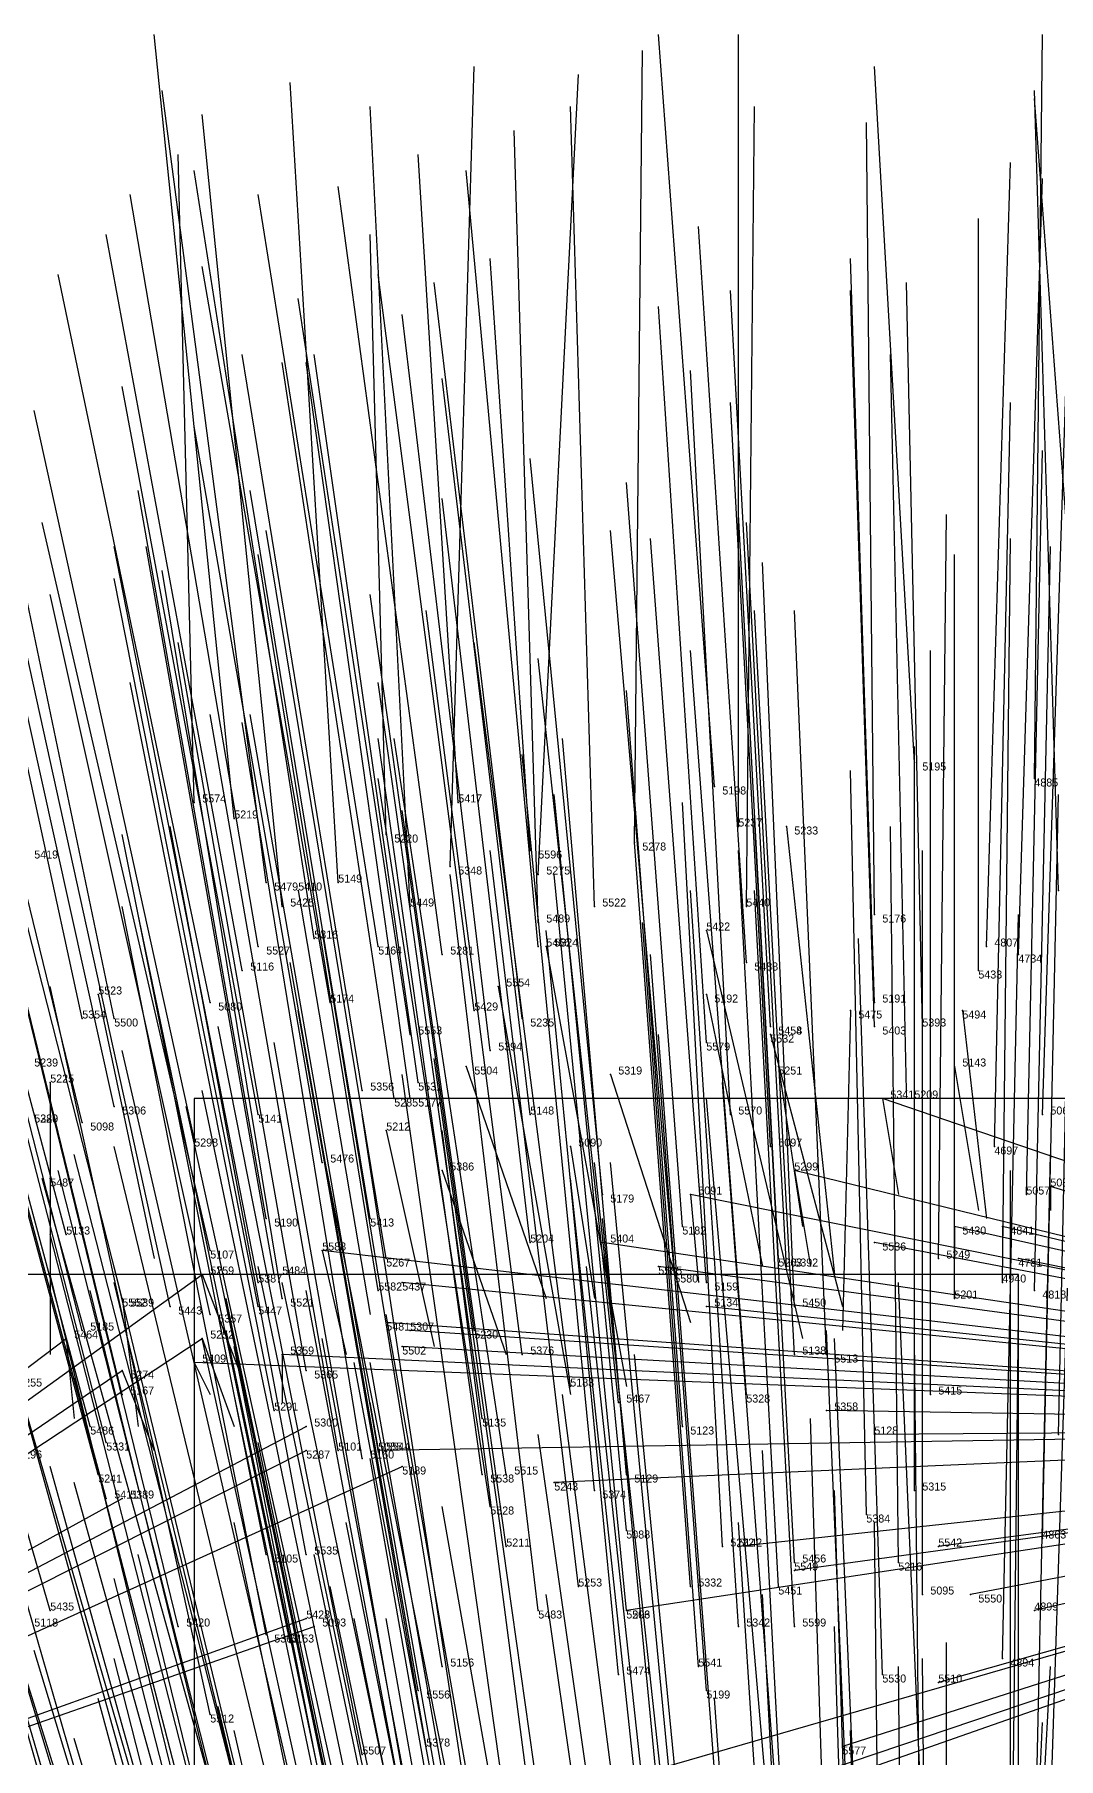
# Model space of a CAD drawing. Extents: x -0.5 to 0.59, y -0.5 to 0.59.
# Drawn here: x -0.114 to 0.014, y 0.3705 to 0.586 of the extents above; entities that cross this region are included whole.
import ezdxf

# ---------------------------------------------------------------- set-up
doc = ezdxf.new("R2010")
doc.units = 0
for name, color, linetype in [('Clients', 3, 'CONTINUOUS'), ('Facilities', 3, 'CONTINUOUS'), ('Facilities_lines', 3, 'CONTINUOUS'), ('Min_max_boxes', 1, 'CONTINUOUS'), ('Normals', 1, 'CONTINUOUS'), ('Source_points', 5, 'CONTINUOUS'), ('Text', 3, 'CONTINUOUS')]:
    doc.layers.add(name, color=color, linetype=linetype)

msp = doc.modelspace()

# ---------------------------------------------------------------- linework, layer by layer
at = {"layer": 'Clients', "color": 5}
for p in [(-0.008, 0.453, -1.25), (-0.019, 0.444, -1.25), (0.013, 0.442, -1.25), (-0.032, 0.441, -1.25), (0.001, 0.437, -1.25), (0.007, 0.437, -1.25), (-0.078, 0.434, -1.25), (-0.043, 0.435, -1.25), (-0.009, 0.435, -1.25), (-0.093, 0.431, -1.25), (-0.036, 0.432, -1.25), (0.009, 0.433, -1.25), (-0.068, 0.43, -1.25), (-0.03, 0.427, -1.25), (-0.07, 0.425, -1.25), (-0.11, 0.423, -1.25), (-0.093, 0.423, -1.25), (-0.067, 0.424, -1.25), (-0.083, 0.421, -1.25), (-0.068, 0.422, -1.25), (-0.103, 0.419, -1.25), (-0.094, 0.42, -1.25), (-0.015, 0.414, -1.25), (-0.08, 0.412, -1.25), (-0.009, 0.411, -1.25), (-0.08, 0.409, -1.25), (-0.071, 0.409, -1.25), (-0.068, 0.407, -1.25), (-0.103, 0.403, -1.25), (-0.049, 0.405, -1.25), (-0.026, 0.397, -1.25), (-0.001, 0.397, -1.25), (-0.019, 0.394, -1.25), (0.003, 0.391, -1.25), (-0.08, 0.388, -1.25), (-0.04, 0.389, -1.25), (0.011, 0.389, -1.25), (-0.079, 0.387, -1.25), (-0.001, 0.38, -1.25), (-0.013, 0.372, -1.25)]:
    msp.add_point(p, dxfattribs=at)
at = {"layer": 'Facilities', "color": 3}
for p in [(-0.004, 0.495, -1.237), (-0.029, 0.492, -1.232), (0.011, 0.493, -1.233), (-0.094, 0.49, -1.25), (-0.061, 0.49, -1.25), (-0.089, 0.488, -1.24), (-0.07, 0.486, -1.25), (-0.039, 0.485, -1.216), (-0.026, 0.487, -1.22), (-0.02, 0.487, -1.25), (-0.052, 0.484, -1.25), (-0.062, 0.482, -1.214), (-0.051, 0.481, -1.209), (-0.085, 0.48, -1.219), (-0.081, 0.479, -1.25), (-0.076, 0.48, -1.216), (0.014, 0.479, -1.197), (-0.083, 0.477, -1.211), (-0.067, 0.477, -1.205), (-0.044, 0.477, -1.199), (-0.025, 0.477, -1.195), (-0.051, 0.475, -1.196), (-0.009, 0.476, -1.19), (-0.086, 0.472, -1.198), (-0.079, 0.473, -1.2), (-0.071, 0.472, -1.193), (-0.051, 0.472, -1.187), (-0.05, 0.472, -1.25), (-0.03, 0.474, -1.25), (0.005, 0.472, -1.18), (-0.063, 0.471, -1.189), (-0.025, 0.47, -1.176), (0.009, 0.471, -1.178), (-0.088, 0.469, -1.193), (0.004, 0.469, -1.173), (-0.106, 0.466, -1.25), (-0.056, 0.467, -1.25), (-0.03, 0.466, -1.25), (-0.092, 0.465, -1.185), (-0.077, 0.465, -1.179), (-0.059, 0.464, -1.17), (-0.012, 0.464, -1.25), (-0.009, 0.465, -1.164), (0.002, 0.464, -1.25), (-0.108, 0.463, -1.189), (-0.104, 0.463, -1.186), (-0.053, 0.463, -1.164), (-0.022, 0.462, -1.155), (-0.022, 0.462, -1.155), (-0.009, 0.462, -1.154), (-0.003, 0.462, -1.156), (-0.067, 0.461, -1.164), (-0.03, 0.46, -1.151), (-0.022, 0.461, -1.25), (-0.06, 0.457, -1.25), (-0.057, 0.459, -1.157), (-0.021, 0.457, -1.25), (0.001, 0.457, -1.25), (-0.112, 0.455, -1.25), (-0.066, 0.455, -1.148), (-0.042, 0.456, -1.25), (-0.073, 0.454, -1.149), (-0.069, 0.453, -1.145), (-0.067, 0.453, -1.145), (-0.005, 0.454, -1.134), (-0.104, 0.452, -1.159), (-0.086, 0.451, -1.147), (-0.052, 0.451, -1.135), (-0.027, 0.451, -1.13), (0.012, 0.451, -1.128), (-0.108, 0.45, -1.157), (-0.07, 0.449, -1.25), (-0.094, 0.448, -1.144), (-0.047, 0.447, -1.25), (-0.022, 0.447, -1.119), (0.006, 0.447, -1.117), (-0.078, 0.445, -1.129), (-0.063, 0.444, -1.25), (-0.112, 0.443, -1.25), (-0.043, 0.441, -1.107), (0.01, 0.441, -1.103), (-0.085, 0.438, -1.115), (-0.072, 0.438, -1.109), (-0.11, 0.436, -1.125), (-0.033, 0.437, -1.095), (-0.092, 0.434, -1.109), (-0.052, 0.435, -1.096), (-0.084, 0.431, -1.098), (-0.07, 0.433, -1.096), (-0.034, 0.431, -1.081), (-0.021, 0.433, -1.083), (-0.02, 0.432, -1.081), (-0.001, 0.433, -1.084), (-0.086, 0.43, -1.098), (-0.071, 0.429, -1.087), (-0.03, 0.43, -1.077), (0.007, 0.43, -1.076), (0.011, 0.429, -1.073), (-0.103, 0.428, -1.1), (-0.103, 0.428, -1.25), (-0.097, 0.427, -1.095), (-0.086, 0.427, -1.089), (-0.083, 0.428, -1.09), (-0.019, 0.427, -1.07), (0.001, 0.428, -1.071), (-0.092, 0.426, -1.089), (-0.108, 0.424, -1.095), (-0.059, 0.424, -1.07), (-0.053, 0.421, -1.061), (-0.019, 0.421, -1.054), (-0.015, 0.421, -1.053), (-0.08, 0.419, -1.066), (-0.103, 0.416, -1.071), (-0.047, 0.417, -1.05), (-0.025, 0.416, -1.041), (-0.002, 0.416, -1.04), (-0.084, 0.414, -1.057), (-0.041, 0.415, -1.044), (-0.107, 0.412, -1.064), (-0.058, 0.413, -1.042), (-0.033, 0.412, -1.032), (-0.105, 0.41, -1.057), (0.014, 0.411, -1.029), (-0.076, 0.409, -1.041), (-0.073, 0.408, -1.037), (-0.071, 0.409, -1.038), (-0.106, 0.406, -1.048), (-0.058, 0.406, -1.025), (-0.055, 0.406, -1.026), (-0.04, 0.406, -1.02), (-0.105, 0.403, -1.041), (-0.044, 0.404, -1.015), (-0.004, 0.404, -1.011), (-0.057, 0.402, -1.014), (-0.01, 0.401, -1.002), (-0.04, 0.399, -1.002), (-0.055, 0.397, -1.002), (-0.028, 0.397, -0.995), (0.012, 0.398, -0.997), (-0.085, 0.396, -1.011), (-0.08, 0.396, -1.011), (-0.019, 0.395, -0.99), (-0.006, 0.395, -0.986), (-0.046, 0.392, -0.987), (-0.032, 0.392, -0.984), (-0.021, 0.392, -0.981), (-0.003, 0.391, -0.978), (-0.112, 0.389, -1.012), (-0.051, 0.389, -0.98), (-0.04, 0.389, -0.977), (-0.096, 0.387, -0.997), (-0.085, 0.386, -0.988), (-0.026, 0.387, -0.97), (-0.019, 0.387, -0.969), (-0.082, 0.385, -0.985), (-0.063, 0.382, -0.968), (-0.031, 0.382, -0.959), (0.007, 0.383, -0.957), (-0.041, 0.381, -0.959), (-0.008, 0.381, -0.952), (-0.066, 0.379, -0.961), (-0.03, 0.379, -0.95), (-0.092, 0.376, -0.967), (-0.073, 0.371, -0.946), (-0.065, 0.372, -0.945)]:
    msp.add_point(p, dxfattribs=at)
at = {"layer": 'Facilities_lines', "color": 3}
for p, q in [((0.112, 0.412, -1.25), (-0.008, 0.453, -1.25)), ((0.112, 0.412, -1.25), (-0.019, 0.444, -1.25)), ((0.112, 0.412, -1.25), (0.013, 0.442, -1.25)), ((0.112, 0.412, -1.25), (-0.032, 0.441, -1.25)), ((0.112, 0.412, -1.25), (0.001, 0.437, -1.25)), ((0.112, 0.412, -1.25), (0.007, 0.437, -1.25)), ((0.112, 0.412, -1.25), (-0.078, 0.434, -1.25)), ((0.112, 0.412, -1.25), (-0.043, 0.435, -1.25)), ((0.112, 0.412, -1.25), (-0.009, 0.435, -1.25)), ((-0.225, 0.336, -1.25), (-0.093, 0.431, -1.25)), ((0.112, 0.412, -1.25), (-0.036, 0.432, -1.25)), ((0.112, 0.412, -1.25), (0.009, 0.433, -1.25)), ((0.112, 0.412, -1.25), (-0.068, 0.43, -1.25)), ((0.112, 0.412, -1.25), (-0.03, 0.427, -1.25)), ((0.112, 0.412, -1.25), (-0.07, 0.425, -1.25)), ((-0.225, 0.336, -1.25), (-0.093, 0.423, -1.25)), ((-0.225, 0.336, -1.25), (-0.11, 0.423, -1.25)), ((0.112, 0.412, -1.25), (-0.067, 0.424, -1.25)), ((0.112, 0.412, -1.25), (-0.083, 0.421, -1.25)), ((0.112, 0.412, -1.25), (-0.068, 0.422, -1.25)), ((-0.225, 0.336, -1.25), (-0.103, 0.419, -1.25)), ((0.112, 0.412, -1.25), (-0.094, 0.42, -1.25)), ((0.112, 0.412, -1.25), (-0.015, 0.414, -1.25)), ((-0.225, 0.336, -1.25), (-0.08, 0.412, -1.25)), ((0.112, 0.412, -1.25), (-0.071, 0.409, -1.25)), ((0.112, 0.412, -1.25), (-0.049, 0.405, -1.25)), ((0.112, 0.412, -1.25), (-0.047, 0.366, -1.25)), ((0.112, 0.412, -1.25), (-0.04, 0.389, -1.25)), ((0.112, 0.412, -1.25), (-0.026, 0.397, -1.25)), ((0.112, 0.412, -1.25), (-0.019, 0.366, -1.25)), ((0.112, 0.412, -1.25), (-0.019, 0.394, -1.25)), ((0.112, 0.412, -1.25), (-0.015, 0.369, -1.25)), ((0.112, 0.412, -1.25), (-0.013, 0.372, -1.25)), ((0.112, 0.412, -1.25), (-0.009, 0.411, -1.25)), ((0.112, 0.412, -1.25), (-0.001, 0.38, -1.25)), ((0.112, 0.412, -1.25), (-0.001, 0.397, -1.25)), ((0.112, 0.412, -1.25), (0.003, 0.391, -1.25)), ((0.112, 0.412, -1.25), (0.011, 0.389, -1.25)), ((-0.225, 0.336, -1.25), (-0.08, 0.409, -1.25)), ((-0.225, 0.336, -1.25), (-0.068, 0.407, -1.25)), ((-0.225, 0.336, -1.25), (-0.103, 0.403, -1.25)), ((-0.225, 0.336, -1.25), (-0.08, 0.388, -1.25)), ((-0.225, 0.336, -1.25), (-0.079, 0.387, -1.25))]:
    msp.add_line(p, q, dxfattribs=at)
at = {"layer": 'Min_max_boxes', "color": 1}
for p, q in [((0.22, 0.453, -1.25), (-0.094, 0.453, -1.25)), ((-0.094, 0.453, -1.25), (-0.094, 0.246, -1.25)), ((0.22, 0.453, -1.25), (-0.094, 0.453, -1.25)), ((-0.094, 0.453, -1.25), (-0.094, 0.246, -1.25)), ((-0.094, 0.453, -1.25), (-0.094, 0.453, -1.25)), ((0.009, 0.431, -1.25), (-0.372, 0.431, -1.25)), ((0.009, 0.431, -1.25), (-0.372, 0.431, -1.25)), ((0.009, 0.149, -1.25), (0.009, 0.431, -1.25)), ((0.009, 0.149, -1.25), (0.009, 0.431, -1.25)), ((0.009, 0.431, -1.25), (0.009, 0.431, -1.25))]:
    msp.add_line(p, q, dxfattribs=at)
at = {"layer": 'Normals', "color": 1}
for p, q in [((-0.089, 0.488, -1.24), (-0.099, 0.586, -1.26)), ((-0.029, 0.492, -1.232), (-0.036, 0.586, -1.265)), ((-0.026, 0.487, -1.22), (-0.026, 0.586, -1.239)), ((0.011, 0.493, -1.233), (0.012, 0.586, -1.271)), ((-0.062, 0.482, -1.214), (-0.059, 0.582, -1.212)), ((-0.039, 0.485, -1.216), (-0.038, 0.584, -1.228)), ((-0.004, 0.495, -1.237), (-0.009, 0.582, -1.286)), ((-0.076, 0.48, -1.216), (-0.082, 0.58, -1.214)), ((-0.051, 0.481, -1.209), (-0.046, 0.581, -1.212)), ((-0.085, 0.48, -1.219), (-0.098, 0.579, -1.222)), ((0.014, 0.479, -1.197), (0.011, 0.579, -1.197)), ((0.017, 0.498, -1.247), (0.011, 0.578, -1.307)), ((-0.083, 0.477, -1.211), (-0.093, 0.576, -1.2)), ((-0.067, 0.477, -1.205), (-0.072, 0.577, -1.198)), ((-0.044, 0.477, -1.199), (-0.047, 0.577, -1.187)), ((-0.025, 0.477, -1.195), (-0.024, 0.577, -1.185)), ((-0.051, 0.475, -1.196), (-0.054, 0.574, -1.178)), ((-0.009, 0.476, -1.19), (-0.01, 0.575, -1.178)), ((-0.094, 0.49, -1.25), (-0.096, 0.571, -1.309)), ((-0.079, 0.473, -1.2), (-0.094, 0.569, -1.176)), ((-0.061, 0.49, -1.25), (-0.066, 0.571, -1.309)), ((-0.051, 0.472, -1.187), (-0.06, 0.569, -1.165)), ((0.005, 0.472, -1.18), (0.008, 0.57, -1.159)), ((-0.063, 0.471, -1.189), (-0.076, 0.567, -1.162)), ((0.009, 0.471, -1.178), (0.012, 0.568, -1.154)), ((-0.086, 0.472, -1.198), (-0.102, 0.566, -1.17)), ((-0.071, 0.472, -1.193), (-0.086, 0.566, -1.162)), ((0.004, 0.469, -1.173), (0.004, 0.563, -1.139)), ((-0.088, 0.469, -1.193), (-0.105, 0.561, -1.158)), ((-0.07, 0.486, -1.25), (-0.072, 0.561, -1.316)), ((-0.025, 0.47, -1.176), (-0.031, 0.562, -1.139)), ((-0.092, 0.465, -1.185), (-0.111, 0.556, -1.148)), ((-0.077, 0.465, -1.179), (-0.093, 0.557, -1.142)), ((-0.059, 0.464, -1.17), (-0.071, 0.556, -1.132)), ((-0.052, 0.484, -1.25), (-0.057, 0.558, -1.317)), ((-0.009, 0.465, -1.164), (-0.012, 0.558, -1.127)), ((-0.108, 0.463, -1.189), (-0.128, 0.555, -1.154)), ((-0.104, 0.463, -1.186), (-0.123, 0.554, -1.149)), ((-0.053, 0.463, -1.164), (-0.064, 0.555, -1.126)), ((-0.022, 0.462, -1.155), (-0.027, 0.554, -1.118)), ((-0.022, 0.462, -1.155), (-0.027, 0.554, -1.118)), ((-0.009, 0.462, -1.154), (-0.012, 0.554, -1.117)), ((-0.003, 0.462, -1.156), (-0.005, 0.555, -1.118)), ((-0.067, 0.461, -1.164), (-0.081, 0.553, -1.127)), ((-0.03, 0.46, -1.151), (-0.036, 0.552, -1.114)), ((-0.057, 0.459, -1.157), (-0.068, 0.551, -1.119)), ((-0.073, 0.454, -1.149), (-0.088, 0.546, -1.112)), ((-0.066, 0.455, -1.148), (-0.079, 0.546, -1.111)), ((-0.005, 0.454, -1.134), (-0.007, 0.546, -1.097)), ((-0.069, 0.453, -1.145), (-0.083, 0.545, -1.108)), ((-0.067, 0.453, -1.145), (-0.08, 0.545, -1.107)), ((-0.027, 0.451, -1.13), (-0.032, 0.544, -1.092)), ((0.012, 0.451, -1.128), (0.015, 0.544, -1.091)), ((-0.104, 0.452, -1.159), (-0.124, 0.542, -1.122)), ((-0.086, 0.451, -1.147), (-0.103, 0.542, -1.11)), ((-0.052, 0.451, -1.135), (-0.063, 0.543, -1.098)), ((-0.108, 0.45, -1.157), (-0.13, 0.54, -1.119)), ((-0.094, 0.448, -1.144), (-0.114, 0.539, -1.107)), ((-0.022, 0.447, -1.119), (-0.027, 0.54, -1.082)), ((0.006, 0.447, -1.117), (0.008, 0.54, -1.08)), ((-0.078, 0.445, -1.129), (-0.094, 0.537, -1.092)), ((-0.043, 0.441, -1.107), (-0.052, 0.533, -1.07)), ((0.01, 0.441, -1.103), (0.012, 0.534, -1.066)), ((-0.085, 0.438, -1.115), (-0.101, 0.529, -1.078)), ((-0.072, 0.438, -1.109), (-0.087, 0.529, -1.071)), ((-0.052, 0.435, -1.096), (-0.063, 0.528, -1.059)), ((-0.033, 0.437, -1.095), (-0.04, 0.53, -1.058)), ((-0.11, 0.436, -1.125), (-0.134, 0.526, -1.088)), ((-0.021, 0.433, -1.083), (-0.026, 0.526, -1.047)), ((-0.001, 0.433, -1.084), (0, 0.526, -1.046)), ((-0.092, 0.434, -1.109), (-0.113, 0.525, -1.072)), ((-0.07, 0.433, -1.096), (-0.085, 0.524, -1.059)), ((-0.034, 0.431, -1.081), (-0.042, 0.524, -1.044)), ((-0.02, 0.432, -1.081), (-0.025, 0.525, -1.045)), ((-0.086, 0.43, -1.098), (-0.104, 0.522, -1.06)), ((-0.084, 0.431, -1.098), (-0.1, 0.522, -1.061)), ((-0.03, 0.43, -1.077), (-0.037, 0.523, -1.041)), ((0.007, 0.43, -1.076), (0.008, 0.523, -1.038)), ((0.011, 0.429, -1.073), (0.013, 0.522, -1.035)), ((-0.071, 0.429, -1.087), (-0.086, 0.521, -1.05)), ((-0.019, 0.427, -1.07), (-0.023, 0.52, -1.033)), ((0.001, 0.428, -1.071), (0.001, 0.521, -1.034)), ((-0.103, 0.428, -1.1), (-0.126, 0.518, -1.064)), ((-0.097, 0.427, -1.095), (-0.117, 0.518, -1.058)), ((-0.086, 0.427, -1.089), (-0.104, 0.518, -1.051)), ((-0.083, 0.428, -1.09), (-0.098, 0.519, -1.052)), ((-0.092, 0.426, -1.089), (-0.112, 0.516, -1.052)), ((-0.059, 0.424, -1.07), (-0.072, 0.516, -1.033)), ((-0.108, 0.424, -1.095), (-0.131, 0.514, -1.058)), ((-0.053, 0.421, -1.061), (-0.065, 0.514, -1.025)), ((-0.019, 0.421, -1.054), (-0.024, 0.514, -1.017)), ((-0.015, 0.421, -1.053), (-0.019, 0.514, -1.016)), ((-0.08, 0.419, -1.066), (-0.096, 0.51, -1.029)), ((-0.047, 0.417, -1.05), (-0.059, 0.51, -1.013)), ((-0.025, 0.416, -1.041), (-0.032, 0.509, -1.005)), ((-0.002, 0.416, -1.04), (-0.002, 0.509, -1.003)), ((-0.041, 0.415, -1.044), (-0.051, 0.508, -1.007)), ((-0.103, 0.416, -1.071), (-0.125, 0.506, -1.034)), ((-0.084, 0.414, -1.057), (-0.102, 0.505, -1.02)), ((-0.058, 0.413, -1.042), (-0.071, 0.505, -1.005)), ((-0.033, 0.412, -1.032), (-0.04, 0.504, -0.995)), ((0.014, 0.411, -1.029), (0.016, 0.504, -0.992)), ((-0.107, 0.412, -1.064), (-0.131, 0.501, -1.026)), ((-0.076, 0.409, -1.041), (-0.092, 0.501, -1.004)), ((-0.073, 0.408, -1.037), (-0.088, 0.5, -1)), ((-0.071, 0.409, -1.038), (-0.087, 0.501, -1.001)), ((-0.105, 0.41, -1.057), (-0.128, 0.499, -1.019)), ((-0.058, 0.406, -1.025), (-0.071, 0.498, -0.988)), ((-0.055, 0.406, -1.026), (-0.069, 0.498, -0.989)), ((-0.04, 0.406, -1.02), (-0.048, 0.498, -0.982)), ((-0.044, 0.404, -1.015), (-0.053, 0.496, -0.978)), ((-0.004, 0.404, -1.011), (-0.004, 0.497, -0.974)), ((-0.106, 0.406, -1.048), (-0.13, 0.495, -1.01)), ((-0.01, 0.401, -1.002), (-0.012, 0.494, -0.965)), ((-0.105, 0.403, -1.041), (-0.129, 0.492, -1.003)), ((-0.057, 0.402, -1.014), (-0.071, 0.493, -0.977)), ((-0.04, 0.399, -1.002), (-0.049, 0.491, -0.964)), ((-0.028, 0.397, -0.995), (-0.033, 0.49, -0.958)), ((0.012, 0.398, -0.997), (0.014, 0.491, -0.96)), ((-0.055, 0.397, -1.002), (-0.068, 0.489, -0.965)), ((-0.019, 0.395, -0.99), (-0.024, 0.488, -0.952)), ((-0.085, 0.396, -1.011), (-0.103, 0.486, -0.973)), ((-0.08, 0.396, -1.011), (-0.097, 0.487, -0.973)), ((-0.032, 0.392, -0.984), (-0.039, 0.485, -0.946)), ((-0.02, 0.487, -1.25), (-0.014, 0.431, -1.167)), ((-0.006, 0.395, -0.986), (-0.007, 0.487, -0.949)), ((-0.046, 0.392, -0.987), (-0.057, 0.484, -0.95)), ((-0.021, 0.392, -0.981), (-0.026, 0.484, -0.943)), ((-0.003, 0.391, -0.978), (-0.003, 0.484, -0.94)), ((-0.051, 0.389, -0.98), (-0.062, 0.481, -0.943)), ((-0.04, 0.389, -0.977), (-0.049, 0.481, -0.939)), ((-0.081, 0.479, -1.25), (-0.072, 0.426, -1.166)), ((-0.026, 0.387, -0.97), (-0.032, 0.479, -0.932)), ((-0.019, 0.387, -0.969), (-0.024, 0.479, -0.931)), ((-0.112, 0.389, -1.012), (-0.138, 0.478, -0.975)), ((-0.096, 0.387, -0.997), (-0.118, 0.477, -0.959)), ((-0.085, 0.386, -0.988), (-0.103, 0.477, -0.95)), ((-0.082, 0.385, -0.985), (-0.101, 0.476, -0.947)), ((-0.031, 0.382, -0.959), (-0.038, 0.475, -0.921)), ((0.007, 0.383, -0.957), (0.009, 0.476, -0.92)), ((-0.063, 0.382, -0.968), (-0.078, 0.474, -0.932)), ((-0.041, 0.381, -0.959), (-0.05, 0.474, -0.922)), ((-0.05, 0.472, -1.25), (-0.04, 0.417, -1.167)), ((-0.03, 0.474, -1.25), (-0.018, 0.423, -1.165)), ((-0.008, 0.381, -0.952), (-0.011, 0.473, -0.914)), ((-0.066, 0.379, -0.961), (-0.082, 0.47, -0.924)), ((-0.03, 0.379, -0.95), (-0.037, 0.471, -0.912)), ((-0.092, 0.376, -0.967), (-0.112, 0.467, -0.931)), ((-0.106, 0.466, -1.25), (-0.099, 0.433, -1.156)), ((-0.056, 0.467, -1.25), (-0.047, 0.416, -1.165)), ((-0.03, 0.466, -1.25), (-0.023, 0.432, -1.156)), ((-0.065, 0.372, -0.945), (-0.081, 0.464, -0.908)), ((-0.012, 0.464, -1.25), (-0.013, 0.424, -1.158)), ((0.002, 0.464, -1.25), (0.005, 0.438, -1.153)), ((-0.073, 0.371, -0.946), (-0.091, 0.462, -0.909)), ((-0.068, 0.369, -0.937), (-0.084, 0.46, -0.9)), ((-0.029, 0.369, -0.925), (-0.036, 0.461, -0.887)), ((-0.022, 0.461, -1.25), (-0.013, 0.427, -1.156)), ((-0.082, 0.368, -0.943), (-0.103, 0.459, -0.907)), ((-0.051, 0.366, -0.924), (-0.064, 0.458, -0.886)), ((-0.06, 0.457, -1.25), (-0.05, 0.428, -1.155)), ((-0.021, 0.457, -1.25), (-0.018, 0.437, -1.152)), ((0.001, 0.457, -1.25), (0.004, 0.439, -1.152)), ((-0.112, 0.455, -1.25), (-0.112, 0.431, -1.153)), ((-0.055, 0.364, -0.921), (-0.068, 0.456, -0.884)), ((-0.042, 0.456, -1.25), (-0.032, 0.425, -1.156)), ((-0.021, 0.362, -0.908), (-0.028, 0.455, -0.87)), ((0.013, 0.363, -0.909), (0.016, 0.456, -0.872)), ((-0.074, 0.363, -0.927), (-0.093, 0.454, -0.89)), ((-0.022, 0.361, -0.904), (-0.03, 0.453, -0.866)), ((-0.008, 0.453, -1.25), (-0.006, 0.441, -1.151)), ((-0.075, 0.361, -0.922), (-0.095, 0.452, -0.885)), ((-0.059, 0.359, -0.909), (-0.073, 0.451, -0.872)), ((-0.07, 0.449, -1.25), (-0.064, 0.422, -1.154)), ((-0.051, 0.357, -0.901), (-0.063, 0.449, -0.863)), ((-0.082, 0.356, -0.914), (-0.104, 0.447, -0.877)), ((-0.06, 0.356, -0.903), (-0.078, 0.447, -0.866)), ((-0.047, 0.447, -1.25), (-0.044, 0.428, -1.152)), ((-0.107, 0.355, -0.927), (-0.135, 0.444, -0.89)), ((-0.088, 0.353, -0.91), (-0.111, 0.444, -0.874)), ((-0.086, 0.356, -0.915), (-0.109, 0.446, -0.878)), ((-0.063, 0.444, -1.25), (-0.055, 0.421, -1.153)), ((-0.034, 0.353, -0.886), (-0.044, 0.445, -0.85)), ((-0.033, 0.352, -0.884), (-0.042, 0.445, -0.847)), ((-0.019, 0.444, -1.25), (-0.017, 0.432, -1.151)), ((0.008, 0.35, -0.876), (0.008, 0.444, -0.84)), ((0.011, 0.353, -0.884), (0.013, 0.446, -0.847)), ((-0.088, 0.353, -0.911), (-0.113, 0.443, -0.874)), ((-0.112, 0.443, -1.25), (-0.112, 0.421, -1.152)), ((-0.037, 0.35, -0.88), (-0.047, 0.443, -0.843)), ((0.013, 0.442, -1.25), (0.013, 0.439, -1.15)), ((-0.097, 0.352, -0.913), (-0.123, 0.441, -0.876)), ((-0.032, 0.441, -1.25), (-0.031, 0.43, -1.151)), ((-0.034, 0.345, -0.868), (-0.043, 0.438, -0.831)), ((-0.089, 0.346, -0.894), (-0.112, 0.436, -0.857)), ((0.001, 0.437, -1.25), (0.001, 0.433, -1.15)), ((0.007, 0.437, -1.25), (0.007, 0.435, -1.15)), ((-0.078, 0.434, -1.25), (-0.075, 0.421, -1.151)), ((-0.043, 0.435, -1.25), (-0.043, 0.435, -1.15)), ((-0.009, 0.435, -1.25), (-0.009, 0.435, -1.15)), ((-0.09, 0.341, -0.88), (-0.112, 0.431, -0.844)), ((-0.082, 0.341, -0.878), (-0.104, 0.432, -0.841)), ((-0.093, 0.431, -1.25), (-0.088, 0.418, -1.151)), ((-0.072, 0.341, -0.871), (-0.091, 0.432, -0.834)), ((-0.067, 0.341, -0.87), (-0.086, 0.432, -0.833)), ((-0.035, 0.34, -0.855), (-0.045, 0.432, -0.817)), ((-0.036, 0.432, -1.25), (-0.036, 0.432, -1.15)), ((0.009, 0.433, -1.25), (0.009, 0.433, -1.15)), ((-0.085, 0.339, -0.873), (-0.107, 0.429, -0.836)), ((-0.082, 0.339, -0.873), (-0.104, 0.43, -0.836)), ((-0.064, 0.339, -0.863), (-0.083, 0.43, -0.826)), ((-0.063, 0.338, -0.86), (-0.08, 0.429, -0.822)), ((-0.068, 0.43, -1.25), (-0.068, 0.43, -1.15)), ((-0.002, 0.338, -0.845), (-0.006, 0.43, -0.807)), ((-0.103, 0.428, -1.25), (-0.101, 0.412, -1.151)), ((-0.071, 0.337, -0.862), (-0.09, 0.428, -0.824)), ((-0.03, 0.427, -1.25), (-0.03, 0.427, -1.15)), ((-0.102, 0.337, -0.881), (-0.129, 0.426, -0.844)), ((-0.054, 0.335, -0.848), (-0.07, 0.426, -0.81)), ((-0.07, 0.425, -1.25), (-0.07, 0.425, -1.15)), ((0.008, 0.334, -0.834), (0.009, 0.426, -0.797)), ((-0.11, 0.423, -1.25), (-0.109, 0.413, -1.151)), ((-0.093, 0.423, -1.25), (-0.089, 0.412, -1.151)), ((-0.073, 0.332, -0.851), (-0.093, 0.423, -0.814)), ((-0.071, 0.333, -0.852), (-0.09, 0.424, -0.815)), ((-0.061, 0.332, -0.844), (-0.078, 0.423, -0.806)), ((-0.067, 0.424, -1.25), (-0.067, 0.424, -1.15)), ((-0.011, 0.331, -0.828), (-0.015, 0.424, -0.791)), ((-0.01, 0.33, -0.826), (-0.014, 0.423, -0.788)), ((-0.003, 0.33, -0.825), (-0.004, 0.423, -0.788)), ((-0.071, 0.331, -0.847), (-0.089, 0.422, -0.81)), ((-0.083, 0.421, -1.25), (-0.083, 0.415, -1.15)), ((-0.068, 0.422, -1.25), (-0.068, 0.422, -1.15)), ((-0.03, 0.329, -0.826), (-0.039, 0.421, -0.789)), ((-0.103, 0.419, -1.25), (-0.099, 0.409, -1.151)), ((-0.094, 0.42, -1.25), (-0.092, 0.416, -1.15)), ((-0.057, 0.329, -0.835), (-0.074, 0.42, -0.797)), ((-0.056, 0.329, -0.833), (-0.072, 0.42, -0.796)), ((-0.101, 0.328, -0.858), (-0.127, 0.417, -0.82)), ((-0.091, 0.327, -0.85), (-0.116, 0.417, -0.812)), ((-0.086, 0.329, -0.849), (-0.109, 0.418, -0.812)), ((-0.07, 0.325, -0.832), (-0.089, 0.416, -0.794)), ((-0.036, 0.324, -0.815), (-0.048, 0.416, -0.778)), ((-0.056, 0.324, -0.821), (-0.072, 0.415, -0.784)), ((-0.015, 0.414, -1.25), (-0.015, 0.414, -1.15)), ((-0.08, 0.412, -1.25), (-0.08, 0.412, -1.15)), ((-0.014, 0.32, -0.801), (-0.017, 0.413, -0.764)), ((-0.067, 0.319, -0.816), (-0.086, 0.41, -0.778)), ((-0.038, 0.32, -0.805), (-0.051, 0.411, -0.767)), ((-0.009, 0.411, -1.25), (-0.009, 0.411, -1.15)), ((-0.08, 0.409, -1.25), (-0.08, 0.409, -1.15)), ((-0.056, 0.317, -0.805), (-0.072, 0.408, -0.767)), ((-0.071, 0.409, -1.25), (-0.071, 0.409, -1.15)), ((-0.018, 0.316, -0.79), (-0.023, 0.409, -0.754)), ((-0.087, 0.317, -0.823), (-0.112, 0.407, -0.785)), ((-0.068, 0.407, -1.25), (-0.068, 0.407, -1.15)), ((-0.093, 0.314, -0.82), (-0.119, 0.404, -0.783)), ((-0.084, 0.315, -0.816), (-0.109, 0.405, -0.779)), ((-0.103, 0.403, -1.25), (-0.103, 0.403, -1.15)), ((-0.049, 0.405, -1.25), (-0.049, 0.405, -1.15)), ((-0.011, 0.311, -0.777), (-0.014, 0.404, -0.74)), ((-0.047, 0.311, -0.786), (-0.063, 0.402, -0.748)), ((-0.07, 0.309, -0.793), (-0.089, 0.4, -0.755)), ((-0.057, 0.309, -0.785), (-0.075, 0.4, -0.748)), ((-0.02, 0.308, -0.771), (-0.026, 0.4, -0.734)), ((-0.008, 0.308, -0.77), (-0.009, 0.4, -0.732)), ((-0.026, 0.397, -1.25), (-0.026, 0.397, -1.15)), ((-0.001, 0.397, -1.25), (-0.001, 0.397, -1.15)), ((-0.095, 0.305, -0.799), (-0.121, 0.395, -0.763)), ((-0.079, 0.306, -0.791), (-0.101, 0.396, -0.753)), ((-0.06, 0.305, -0.777), (-0.079, 0.396, -0.74)), ((-0.081, 0.303, -0.785), (-0.104, 0.393, -0.748)), ((-0.019, 0.394, -1.25), (-0.019, 0.394, -1.15)), ((-0.058, 0.301, -0.767), (-0.077, 0.392, -0.729)), ((-0.037, 0.3, -0.755), (-0.05, 0.391, -0.716)), ((-0.018, 0.298, -0.748), (-0.023, 0.391, -0.71)), ((0.003, 0.391, -1.25), (0.003, 0.391, -1.15)), ((-0.08, 0.388, -1.25), (-0.08, 0.388, -1.15)), ((-0.056, 0.297, -0.756), (-0.074, 0.388, -0.718)), ((-0.054, 0.297, -0.755), (-0.07, 0.388, -0.717)), ((-0.04, 0.389, -1.25), (-0.04, 0.389, -1.15)), ((0.011, 0.389, -1.25), (0.011, 0.389, -1.15)), ((-0.079, 0.387, -1.25), (-0.079, 0.387, -1.15)), ((-0.011, 0.294, -0.736), (-0.014, 0.387, -0.698)), ((-0.087, 0.295, -0.768), (-0.114, 0.384, -0.731)), ((0, 0.293, -0.732), (0, 0.385, -0.694)), ((-0.081, 0.293, -0.76), (-0.104, 0.383, -0.723)), ((-0.005, 0.289, -0.722), (-0.006, 0.382, -0.685)), ((-0.002, 0.29, -0.725), (-0.003, 0.383, -0.688)), ((0.008, 0.289, -0.724), (0.013, 0.382, -0.687)), ((-0.001, 0.38, -1.25), (-0.001, 0.38, -1.15)), ((-0.082, 0.289, -0.751), (-0.106, 0.378, -0.713)), ((-0.022, 0.285, -0.714), (-0.029, 0.378, -0.678)), ((-0.07, 0.287, -0.738), (-0.091, 0.377, -0.7)), ((0.008, 0.282, -0.706), (0.012, 0.375, -0.668)), ((-0.083, 0.285, -0.741), (-0.109, 0.373, -0.703)), ((-0.068, 0.283, -0.728), (-0.089, 0.374, -0.69)), ((-0.009, 0.281, -0.703), (-0.012, 0.374, -0.666)), ((-0.013, 0.372, -1.25), (-0.013, 0.372, -1.15))]:
    msp.add_line(p, q, dxfattribs=at)
at = {"layer": 'Source_points', "color": 5}
for p in [(-0.004, 0.495, -1.237), (-0.029, 0.492, -1.232), (0.011, 0.493, -1.233), (-0.094, 0.49, -1.25), (-0.061, 0.49, -1.25), (-0.089, 0.488, -1.24), (-0.07, 0.486, -1.25), (-0.039, 0.485, -1.216), (-0.026, 0.487, -1.22), (-0.02, 0.487, -1.25), (-0.052, 0.484, -1.25), (-0.062, 0.482, -1.214), (-0.051, 0.481, -1.209), (-0.085, 0.48, -1.219), (-0.081, 0.479, -1.25), (-0.076, 0.48, -1.216), (0.014, 0.479, -1.197), (-0.083, 0.477, -1.211), (-0.067, 0.477, -1.205), (-0.044, 0.477, -1.199), (-0.025, 0.477, -1.195), (-0.051, 0.475, -1.196), (-0.009, 0.476, -1.19), (-0.086, 0.472, -1.198), (-0.079, 0.473, -1.2), (-0.071, 0.472, -1.193), (-0.051, 0.472, -1.187), (-0.05, 0.472, -1.25), (-0.03, 0.474, -1.25), (0.005, 0.472, -1.18), (-0.063, 0.471, -1.189), (-0.025, 0.47, -1.176), (0.009, 0.471, -1.178), (-0.088, 0.469, -1.193), (0.004, 0.469, -1.173), (-0.106, 0.466, -1.25), (-0.056, 0.467, -1.25), (-0.03, 0.466, -1.25), (-0.092, 0.465, -1.185), (-0.077, 0.465, -1.179), (-0.059, 0.464, -1.17), (-0.012, 0.464, -1.25), (-0.009, 0.465, -1.164), (0.002, 0.464, -1.25), (-0.108, 0.463, -1.189), (-0.104, 0.463, -1.186), (-0.053, 0.463, -1.164), (-0.022, 0.462, -1.155), (-0.022, 0.462, -1.155), (-0.009, 0.462, -1.154), (-0.003, 0.462, -1.156), (-0.067, 0.461, -1.164), (-0.03, 0.46, -1.151), (-0.022, 0.461, -1.25), (-0.06, 0.457, -1.25), (-0.057, 0.459, -1.157), (-0.021, 0.457, -1.25), (0.001, 0.457, -1.25), (-0.112, 0.455, -1.25), (-0.066, 0.455, -1.148), (-0.042, 0.456, -1.25), (-0.073, 0.454, -1.149), (-0.069, 0.453, -1.145), (-0.067, 0.453, -1.145), (-0.008, 0.453, -1.25), (-0.005, 0.454, -1.134), (-0.104, 0.452, -1.159), (-0.086, 0.451, -1.147), (-0.052, 0.451, -1.135), (-0.027, 0.451, -1.13), (0.012, 0.451, -1.128), (-0.108, 0.45, -1.157), (-0.07, 0.449, -1.25), (-0.094, 0.448, -1.144), (-0.047, 0.447, -1.25), (-0.022, 0.447, -1.119), (0.006, 0.447, -1.117), (-0.078, 0.445, -1.129), (-0.063, 0.444, -1.25), (-0.019, 0.444, -1.25), (-0.112, 0.443, -1.25), (0.013, 0.442, -1.25), (-0.043, 0.441, -1.107), (-0.032, 0.441, -1.25), (0.01, 0.441, -1.103), (-0.085, 0.438, -1.115), (-0.072, 0.438, -1.109), (-0.11, 0.436, -1.125), (-0.033, 0.437, -1.095), (0.001, 0.437, -1.25), (0.007, 0.437, -1.25), (-0.092, 0.434, -1.109), (-0.078, 0.434, -1.25), (-0.052, 0.435, -1.096), (-0.043, 0.435, -1.25), (-0.009, 0.435, -1.25), (-0.093, 0.431, -1.25), (-0.084, 0.431, -1.098), (-0.07, 0.433, -1.096), (-0.036, 0.432, -1.25), (-0.034, 0.431, -1.081), (-0.021, 0.433, -1.083), (-0.02, 0.432, -1.081), (-0.001, 0.433, -1.084), (0.009, 0.433, -1.25), (-0.086, 0.43, -1.098), (-0.071, 0.429, -1.087), (-0.068, 0.43, -1.25), (-0.03, 0.43, -1.077), (0.007, 0.43, -1.076), (0.011, 0.429, -1.073), (-0.103, 0.428, -1.1), (-0.103, 0.428, -1.25), (-0.097, 0.427, -1.095), (-0.086, 0.427, -1.089), (-0.083, 0.428, -1.09), (-0.03, 0.427, -1.25), (-0.019, 0.427, -1.07), (0.001, 0.428, -1.071), (-0.092, 0.426, -1.089), (-0.07, 0.425, -1.25), (-0.11, 0.423, -1.25), (-0.108, 0.424, -1.095), (-0.093, 0.423, -1.25), (-0.067, 0.424, -1.25), (-0.059, 0.424, -1.07), (-0.083, 0.421, -1.25), (-0.068, 0.422, -1.25), (-0.053, 0.421, -1.061), (-0.019, 0.421, -1.054), (-0.015, 0.421, -1.053), (-0.103, 0.419, -1.25), (-0.094, 0.42, -1.25), (-0.08, 0.419, -1.066), (-0.103, 0.416, -1.071), (-0.047, 0.417, -1.05), (-0.025, 0.416, -1.041), (-0.002, 0.416, -1.04), (-0.084, 0.414, -1.057), (-0.041, 0.415, -1.044), (-0.015, 0.414, -1.25), (-0.107, 0.412, -1.064), (-0.08, 0.412, -1.25), (-0.058, 0.413, -1.042), (-0.033, 0.412, -1.032), (-0.105, 0.41, -1.057), (-0.009, 0.411, -1.25), (0.014, 0.411, -1.029), (-0.08, 0.409, -1.25), (-0.076, 0.409, -1.041), (-0.073, 0.408, -1.037), (-0.071, 0.409, -1.038), (-0.071, 0.409, -1.25), (-0.106, 0.406, -1.048), (-0.068, 0.407, -1.25), (-0.058, 0.406, -1.025), (-0.055, 0.406, -1.026), (-0.04, 0.406, -1.02), (-0.105, 0.403, -1.041), (-0.103, 0.403, -1.25), (-0.049, 0.405, -1.25), (-0.044, 0.404, -1.015), (-0.004, 0.404, -1.011), (-0.057, 0.402, -1.014), (-0.01, 0.401, -1.002), (-0.04, 0.399, -1.002), (-0.055, 0.397, -1.002), (-0.028, 0.397, -0.995), (-0.026, 0.397, -1.25), (-0.001, 0.397, -1.25), (0.012, 0.398, -0.997), (-0.085, 0.396, -1.011), (-0.08, 0.396, -1.011), (-0.019, 0.395, -0.99), (-0.006, 0.395, -0.986), (-0.019, 0.394, -1.25), (-0.046, 0.392, -0.987), (-0.032, 0.392, -0.984), (-0.021, 0.392, -0.981), (-0.003, 0.391, -0.978), (0.003, 0.391, -1.25), (-0.112, 0.389, -1.012), (-0.08, 0.388, -1.25), (-0.051, 0.389, -0.98), (-0.04, 0.389, -1.25), (-0.04, 0.389, -0.977), (0.011, 0.389, -1.25), (-0.096, 0.387, -0.997), (-0.085, 0.386, -0.988), (-0.079, 0.387, -1.25), (-0.026, 0.387, -0.97), (-0.019, 0.387, -0.969), (-0.082, 0.385, -0.985), (-0.063, 0.382, -0.968), (-0.031, 0.382, -0.959), (0.007, 0.383, -0.957), (-0.041, 0.381, -0.959), (-0.008, 0.381, -0.952), (-0.001, 0.38, -1.25), (-0.066, 0.379, -0.961), (-0.03, 0.379, -0.95), (-0.092, 0.376, -0.967), (-0.073, 0.371, -0.946), (-0.065, 0.372, -0.945), (-0.013, 0.372, -1.25)]:
    msp.add_point(p, dxfattribs=at)

# ---------------------------------------------------------------- texts
at = {"layer": 'Text', "color": 3}
for s, p in [('5195', (-0.003, 0.494, -1.237)), ('5198', (-0.028, 0.491, -1.232)), ('4885', (0.011, 0.492, -1.233)), ('5574', (-0.093, 0.49, -1.25)), ('5417', (-0.061, 0.49, -1.25)), ('5219', (-0.089, 0.488, -1.24)), ('5237', (-0.026, 0.487, -1.22)), ('5220', (-0.069, 0.485, -1.25)), ('5278', (-0.038, 0.484, -1.216)), ('5233', (-0.019, 0.486, -1.25)), ('5419', (-0.114, 0.483, -1.242)), ('5596', (-0.051, 0.483, -1.25)), ('5149', (-0.076, 0.48, -1.216)), ('5348', (-0.061, 0.481, -1.214)), ('5275', (-0.05, 0.481, -1.209)), ('5479', (-0.084, 0.479, -1.219)), ('5410', (-0.081, 0.479, -1.25)), ('5425', (-0.082, 0.477, -1.211)), ('5449', (-0.067, 0.477, -1.205)), ('5522', (-0.043, 0.477, -1.199)), ('5440', (-0.025, 0.477, -1.195)), ('5489', (-0.05, 0.475, -1.196)), ('5422', (-0.03, 0.474, -1.25)), ('5176', (-0.008, 0.475, -1.19)), ('5527', (-0.085, 0.471, -1.198)), ('5316', (-0.079, 0.473, -1.2)), ('5164', (-0.071, 0.471, -1.193)), ('5281', (-0.062, 0.471, -1.189)), ('5466', (-0.05, 0.472, -1.187)), ('5324', (-0.049, 0.472, -1.25)), ('4807', (0.006, 0.472, -1.18)), ('5116', (-0.087, 0.469, -1.193)), ('5488', (-0.024, 0.469, -1.176)), ('4734', (0.009, 0.47, -1.178)), ('5554', (-0.055, 0.467, -1.25)), ('5433', (0.004, 0.468, -1.173)), ('5523', (-0.106, 0.466, -1.25)), ('5174', (-0.077, 0.465, -1.179)), ('5192', (-0.029, 0.465, -1.25)), ('5191', (-0.008, 0.465, -1.164)), ('5354', (-0.108, 0.463, -1.189)), ('5080', (-0.091, 0.464, -1.185)), ('5429', (-0.059, 0.464, -1.17)), ('5475', (-0.011, 0.463, -1.25)), ('5494', (0.002, 0.463, -1.25)), ('5500', (-0.104, 0.462, -1.186)), ('5553', (-0.066, 0.461, -1.164)), ('5235', (-0.052, 0.462, -1.164)), ('5458', (-0.021, 0.461, -1.155)), ('5454', (-0.021, 0.461, -1.155)), ('5403', (-0.008, 0.461, -1.154)), ('5393', (-0.003, 0.462, -1.156)), ('5394', (-0.056, 0.459, -1.157)), ('5579', (-0.03, 0.459, -1.151)), ('5532', (-0.022, 0.46, -1.25)), ('5239', (-0.114, 0.457, -1.179)), ('5504', (-0.059, 0.456, -1.25)), ('5319', (-0.041, 0.456, -1.25)), ('5251', (-0.021, 0.456, -1.25)), ('5143', (0.002, 0.457, -1.25)), ('5225', (-0.112, 0.455, -1.25)), ('5356', (-0.072, 0.454, -1.149)), ('5531', (-0.066, 0.454, -1.148)), ('5285', (-0.069, 0.452, -1.145)), ('5177', (-0.066, 0.452, -1.145)), ('5341', (-0.007, 0.453, -1.25)), ('5209', (-0.004, 0.453, -1.134)), ('5280', (-0.114, 0.45, -1.163)), ('5329', (-0.114, 0.45, -1.163)), ('5306', (-0.103, 0.451, -1.159)), ('5141', (-0.086, 0.45, -1.147)), ('5148', (-0.052, 0.451, -1.135)), ('5570', (-0.026, 0.451, -1.13)), ('5062', (0.013, 0.451, -1.128)), ('5098', (-0.107, 0.449, -1.157)), ('5212', (-0.07, 0.449, -1.25)), ('5298', (-0.094, 0.447, -1.144)), ('5090', (-0.046, 0.447, -1.25)), ('5097', (-0.021, 0.447, -1.119)), ('4697', (0.006, 0.446, -1.117)), ('5476', (-0.077, 0.445, -1.129)), ('5386', (-0.062, 0.444, -1.25)), ('5299', (-0.019, 0.444, -1.25)), ('5487', (-0.112, 0.442, -1.25)), ('5091', (-0.031, 0.441, -1.25)), ('5057', (0.01, 0.441, -1.103)), ('5030', (0.013, 0.442, -1.25)), ('5179', (-0.042, 0.44, -1.107)), ('5190', (-0.084, 0.437, -1.115)), ('5413', (-0.072, 0.437, -1.109)), ('5133', (-0.11, 0.436, -1.125)), ('5204', (-0.052, 0.435, -1.096)), ('5404', (-0.042, 0.435, -1.25)), ('5182', (-0.033, 0.436, -1.095)), ('5430', (0.002, 0.436, -1.25)), ('4841', (0.008, 0.436, -1.25)), ('5107', (-0.092, 0.433, -1.109)), ('5588', (-0.078, 0.434, -1.25)), ('5536', (-0.008, 0.434, -1.25)), ('5249', (0, 0.433, -1.084)), ('5259', (-0.092, 0.431, -1.25)), ('5387', (-0.086, 0.43, -1.098)), ('5484', (-0.083, 0.431, -1.098)), ('5267', (-0.07, 0.432, -1.096)), ('5585', (-0.036, 0.431, -1.25)), ('5580', (-0.034, 0.43, -1.081)), ('5263', (-0.021, 0.432, -1.083)), ('5392', (-0.019, 0.432, -1.081)), ('4940', (0.007, 0.43, -1.076)), ('4781', (0.009, 0.432, -1.25)), ('5582', (-0.071, 0.429, -1.087)), ('5437', (-0.068, 0.429, -1.25)), ('5159', (-0.029, 0.429, -1.077)), ('5201', (0.001, 0.428, -1.071)), ('4818', (0.012, 0.428, -1.073)), ('5562', (-0.103, 0.427, -1.25)), ('5539', (-0.102, 0.427, -1.1)), ('5443', (-0.096, 0.426, -1.095)), ('5447', (-0.086, 0.426, -1.089)), ('5521', (-0.082, 0.427, -1.09)), ('5134', (-0.029, 0.427, -1.25)), ('5450', (-0.018, 0.427, -1.07)), ('5185', (-0.107, 0.424, -1.095)), ('5357', (-0.091, 0.425, -1.089)), ('5481', (-0.07, 0.424, -1.25)), ('5307', (-0.067, 0.424, -1.25)), ('5464', (-0.109, 0.423, -1.25)), ('5252', (-0.092, 0.423, -1.25)), ('5230', (-0.059, 0.423, -1.07)), ('5409', (-0.093, 0.42, -1.25)), ('5359', (-0.082, 0.421, -1.25)), ('5502', (-0.068, 0.421, -1.25)), ('5376', (-0.052, 0.421, -1.061)), ('5138', (-0.018, 0.421, -1.054)), ('5513', (-0.014, 0.42, -1.053)), ('5274', (-0.102, 0.418, -1.25)), ('5365', (-0.079, 0.418, -1.066)), ('5255', (-0.116, 0.417, -1.25)), ('5167', (-0.102, 0.416, -1.071)), ('5183', (-0.047, 0.417, -1.05)), ('5467', (-0.04, 0.415, -1.044)), ('5328', (-0.025, 0.415, -1.041)), ('5415', (-0.001, 0.416, -1.04)), ('5291', (-0.084, 0.414, -1.057)), ('5358', (-0.014, 0.414, -1.25)), ('5486', (-0.107, 0.411, -1.064)), ('5300', (-0.079, 0.412, -1.25)), ('5135', (-0.058, 0.412, -1.042)), ('5123', (-0.032, 0.411, -1.032)), ('5128', (-0.009, 0.411, -1.25)), ('5331', (-0.105, 0.409, -1.057)), ('5101', (-0.076, 0.409, -1.041)), ('5085', (-0.071, 0.409, -1.038)), ('5544', (-0.07, 0.409, -1.25)), ('5196', (-0.116, 0.408, -1.062)), ('5287', (-0.08, 0.408, -1.25)), ('5160', (-0.072, 0.408, -1.037)), ('5241', (-0.106, 0.405, -1.048)), ('5189', (-0.068, 0.406, -1.25)), ('5538', (-0.057, 0.405, -1.025)), ('5515', (-0.054, 0.406, -1.026)), ('5129', (-0.039, 0.405, -1.02)), ('5411', (-0.104, 0.403, -1.041)), ('5389', (-0.102, 0.403, -1.25)), ('5243', (-0.049, 0.404, -1.25)), ('5374', (-0.043, 0.403, -1.015)), ('5315', (-0.003, 0.404, -1.011)), ('5528', (-0.057, 0.401, -1.014)), ('5384', (-0.01, 0.4, -1.002)), ('5088', (-0.04, 0.398, -1.002)), ('4863', (0.012, 0.398, -0.997)), ('5535', (-0.079, 0.396, -1.011)), ('5211', (-0.055, 0.397, -1.002)), ('5222', (-0.027, 0.397, -0.995)), ('5142', (-0.026, 0.397, -1.25)), ('5542', (-0.001, 0.397, -1.25)), ('5105', (-0.084, 0.395, -1.011)), ('5549', (-0.019, 0.394, -1.25)), ('5456', (-0.018, 0.395, -0.99)), ('5216', (-0.006, 0.394, -0.986)), ('5253', (-0.046, 0.392, -0.987)), ('5332', (-0.031, 0.392, -0.984)), ('5451', (-0.021, 0.391, -0.981)), ('5095', (-0.002, 0.391, -0.978)), ('5550', (0.004, 0.39, -1.25)), ('5118', (-0.114, 0.387, -1.01)), ('5435', (-0.112, 0.389, -1.012)), ('5420', (-0.095, 0.387, -0.997)), ('5428', (-0.08, 0.388, -1.25)), ('5093', (-0.078, 0.387, -1.25)), ('5483', (-0.051, 0.388, -0.98)), ('5293', (-0.04, 0.388, -1.25)), ('5506', (-0.04, 0.388, -0.977)), ('5342', (-0.025, 0.387, -0.97)), ('5599', (-0.018, 0.387, -0.969)), ('4899', (0.011, 0.389, -1.25)), ('5363', (-0.084, 0.385, -0.988)), ('5153', (-0.082, 0.385, -0.985)), ('5156', (-0.062, 0.382, -0.968)), ('5474', (-0.04, 0.381, -0.959)), ('5541', (-0.031, 0.382, -0.959)), ('4894', (0.008, 0.382, -0.957)), ('5530', (-0.008, 0.38, -0.952)), ('5510', (-0.001, 0.38, -1.25)), ('5556', (-0.065, 0.378, -0.961)), ('5199', (-0.03, 0.378, -0.95)), ('5512', (-0.092, 0.375, -0.967)), ('5378', (-0.065, 0.372, -0.945)), ('5507', (-0.073, 0.371, -0.946)), ('5577', (-0.013, 0.371, -1.25))]:
    msp.add_text(s, height=0.001, dxfattribs=at).set_placement(p)

doc.saveas('drawing.dxf')
